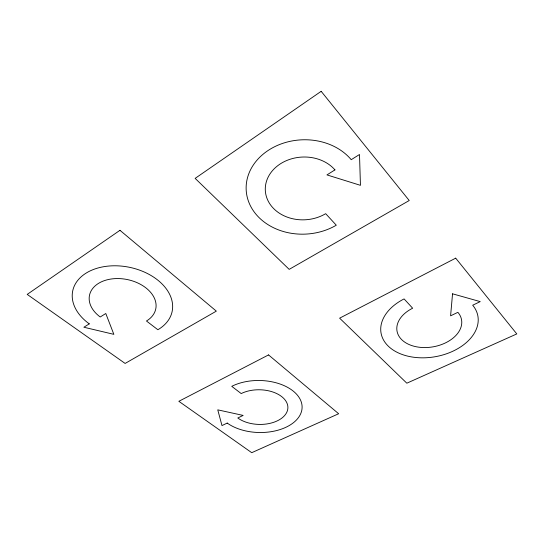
<?xml version="1.0" encoding="UTF-8"?>
<svg xmlns="http://www.w3.org/2000/svg" width="544" height="544" viewBox="0 0 544 544"><rect width="100%" height="100%" fill="white"/><g stroke="black" fill="none" stroke-linecap="round" stroke-linejoin="round"><path stroke-width="0.82" d="M452.547 293.814L450.595 315.826L457.892 312.324A32.756 21.733 -9.8 0 1 445.087 343.074A32.756 21.733 -9.8 0 1 401.139 339.082A32.756 21.733 -9.8 0 1 412.651 308.217L404.09 298.914A49.164 32.64 -9.9 0 0 387.28 345.127A49.164 32.64 -9.9 0 0 452.975 351.166A49.164 32.64 -9.9 0 0 472.702 305.218L480.216 301.607L452.547 293.814M119.972 230.309L27.2 294.399L125.127 363.433L216.335 311.134L119.972 230.309M321.171 91.317L195.146 178.378L289.177 269.368L409.231 200.525L321.171 91.317M89.277 323.857L83.878 327.236L113.852 334.342L105.788 313.507L100.225 316.989A33.823 23.025 11.5 0 1 98.104 283.635A33.823 23.025 11.5 0 1 145.751 287.762A33.823 23.025 11.5 0 1 146.465 321.001L157.876 329.739A50.776 34.585 11.6 0 0 157.223 279.684A50.776 34.585 11.6 0 0 85.449 273.53A50.776 34.585 11.6 0 0 89.277 323.857M334.948 169.891L326.951 174.903L360.448 185.334L359.502 154.503L351.22 159.691A57.494 47.178 -3.1 0 0 271.259 148.532A57.494 47.178 -3.1 0 0 256.217 214.526A57.494 47.178 -3.1 0 0 336.287 225.209L325.672 213.676A38.298 31.402 -3.1 0 1 272.265 207.08A38.298 31.402 -3.1 0 1 281.581 163.098A38.298 31.402 -3.1 0 1 334.948 169.891M268.546 354.919L178.84 401.302L251.729 452.683L338.66 413.739L268.546 354.919M455.702 258.155L339.626 318.172L406.83 383.2L516.8 333.928L455.702 258.155M227.215 423.069L221.986 425.578L217.763 409.85L243.148 415.419L237.789 417.989A28.417 17.326 1.3 0 0 277.807 420.6A28.417 17.326 1.3 0 0 281.214 396.243A28.417 17.326 1.3 0 0 241.203 393.57L231.758 386.335A42.65 26.01 1.3 0 1 291.822 390.021A42.65 26.01 1.3 0 1 287.3 426.605A42.65 26.01 1.3 0 1 227.215 423.069"/></g></svg>
